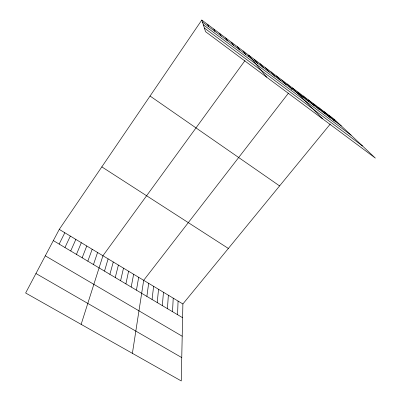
<?xml version="1.0" encoding="UTF-8"?>
<svg xmlns="http://www.w3.org/2000/svg" width="401" height="401" viewBox="0 0 401 401"><rect width="100%" height="100%" fill="white"/><g stroke="black" fill="none" stroke-linecap="round" stroke-linejoin="round"><path stroke-width="0.6" d="M330.254 124.069L182.886 303.968L181.257 380.95L25.639 293.001L59.263 229.397L201.788 20.05L334.213 119.237L375.361 158.114L205.548 31.669L201.788 20.05M177.568 314.7L178.064 301.061M172.515 311.687L173.222 298.143M167.438 308.66L168.36 295.206M162.335 305.617L163.468 292.259M157.207 302.56L158.555 289.291M152.054 299.487L153.618 286.314M146.876 296.399L148.661 283.327M132.39 353.336L143.678 280.319L288.504 93.097M136.44 290.174L138.671 277.297M131.187 287.036L133.638 274.264M125.899 283.888L128.586 271.211M120.591 280.72L123.503 268.149M115.252 277.537L118.4 265.071M109.889 274.334L113.272 261.978M104.496 271.121L108.115 258.866M81.137 324.369L102.937 255.743L244.946 60.651M93.468 264.54L97.573 252.505M87.824 261.176L92.185 249.257M82.15 257.793L86.766 245.988M76.451 254.389L81.323 242.705M70.716 250.971L75.849 239.402M64.952 247.537L70.345 236.084M59.163 244.079L64.817 232.75M248.134 56.265L248.841 55.293L266.675 77.182M291.387 89.368L292.469 87.969L322.564 118.801M333.421 120.205L334.213 119.237M35.945 273.507L181.753 357.592M45.288 255.823L182.204 336.228M53.333 240.605L182.595 317.702M59.263 229.397L182.886 303.968M101.824 166.881L228.359 248.46M150.054 96.034L279.597 185.909M203.312 24.762L351.101 135.192M204.365 28.005L362.564 146.024M202.43 22.03L341.341 125.969M329.096 115.403L335.988 121.964M323.948 111.548L330.604 117.939M318.775 107.674L325.191 113.889M313.572 103.774L319.747 109.814M308.339 99.854L314.274 105.714M303.076 95.914L308.765 101.593M297.788 91.954L303.226 97.448M287.121 83.964L292.053 89.087M281.743 79.934L286.414 84.872M276.334 75.884L280.745 80.631M270.901 71.814L275.046 76.365M265.432 67.719L269.307 72.07M259.933 63.599L263.537 67.754M254.404 59.458L257.733 63.413M243.081 50.977L245.848 54.516M237.287 46.636L239.758 49.96M231.457 42.27L233.633 45.378M225.593 37.879L227.467 40.767M219.693 33.463L221.267 36.125M213.758 29.017L215.026 31.453M207.788 24.546L208.746 26.757"/></g></svg>
